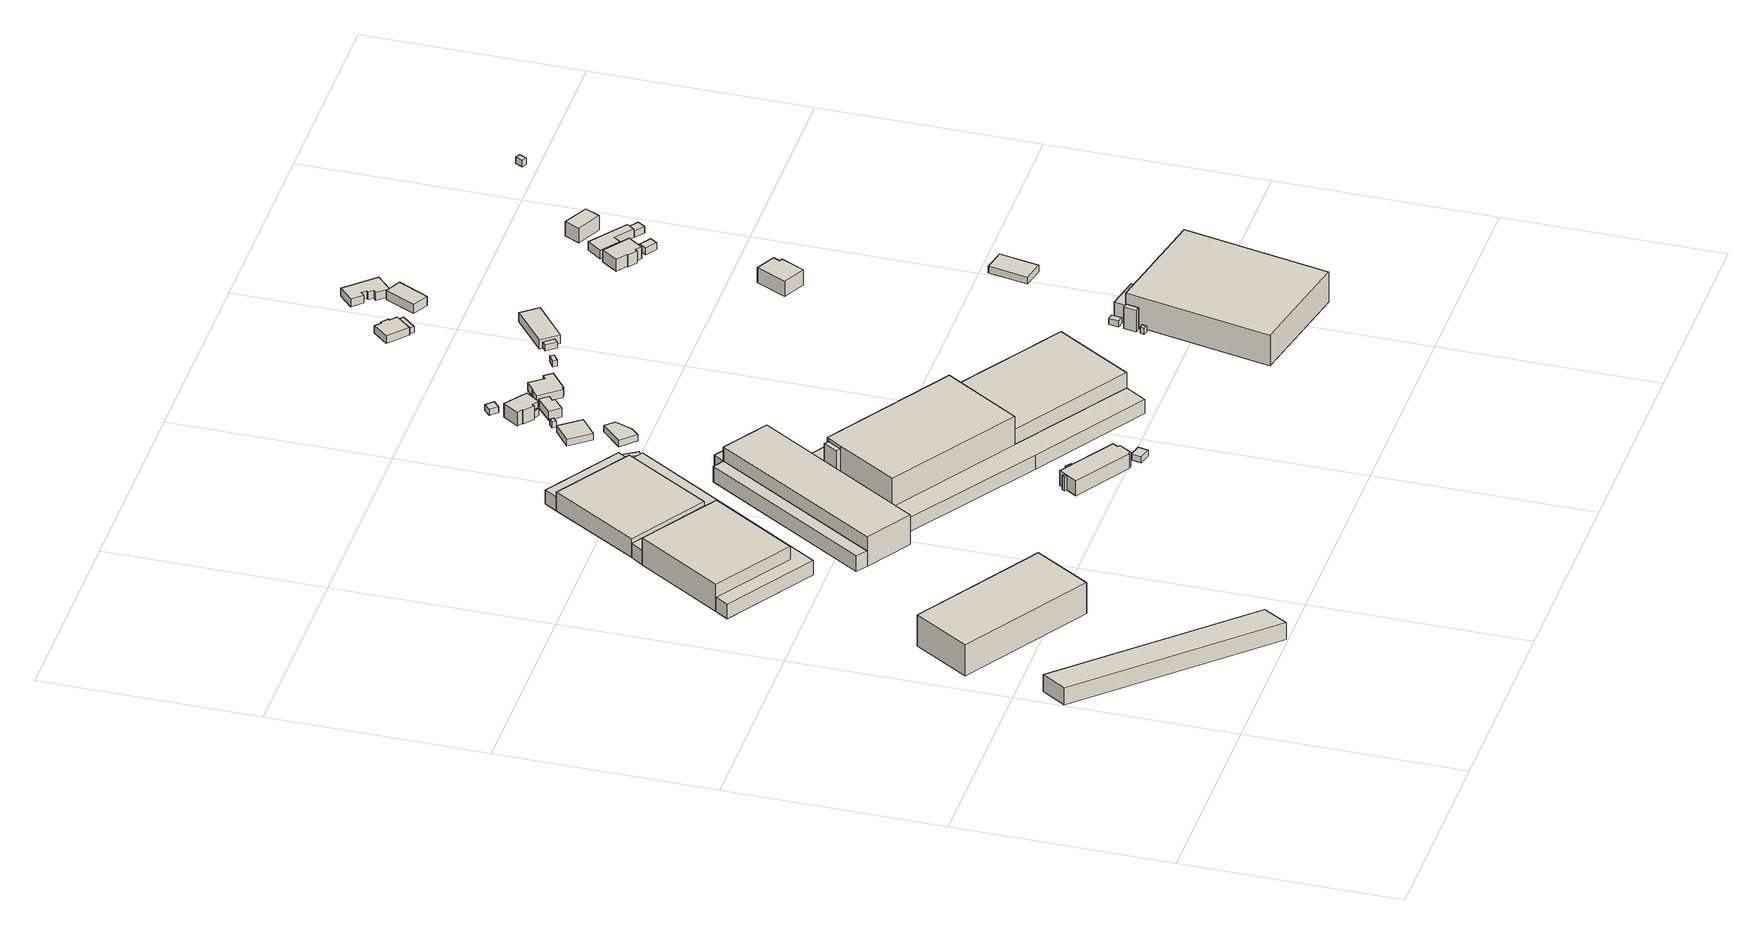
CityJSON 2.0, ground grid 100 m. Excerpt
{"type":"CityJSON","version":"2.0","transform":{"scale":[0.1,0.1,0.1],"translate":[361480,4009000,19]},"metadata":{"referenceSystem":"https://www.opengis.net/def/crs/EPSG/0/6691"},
"CityObjects":{
"building1":{"type":"Building","attributes":{"枝番":1,"利根川水系利根川洪水浸水想定区域（計画規模）.規模":"L1","利根川水系利根川洪水浸水想定区域（計画規模）.浸水ランク":"3","利根川水系利根川洪水浸水想定区域（計画規模）.浸水深":3.27,"利根川水系利根川洪水浸水想定区域（想定最大規模）.規模":"L2","利根川水系利根川洪水浸水想定区域（想定最大規模）.浸水ランク":"3","利根川水系利根川洪水浸水想定区域（想定最大規模）.浸水深":4.23,"usage":"431","measuredHeight":15.9,"BuildingDetails.prefecture":"10","BuildingDetails.city":"10207","BuildingDetails.surveyYear":2016},"geometry":[{"type":"Solid","lod":"1","boundaries":[[[[0,1,2,3]],[[2,4,5,3]],[[1,6,4,2]],[[0,7,6,1]],[[3,5,7,0]],[[4,6,7,5]]]]}]},
"building2":{"type":"Building","attributes":{"枝番":1,"利根川水系利根川洪水浸水想定区域（計画規模）.規模":"L1","利根川水系利根川洪水浸水想定区域（計画規模）.浸水ランク":"2","利根川水系利根川洪水浸水想定区域（計画規模）.浸水深":2.99,"利根川水系利根川洪水浸水想定区域（想定最大規模）.規模":"L2","利根川水系利根川洪水浸水想定区域（想定最大規模）.浸水ランク":"3","利根川水系利根川洪水浸水想定区域（想定最大規模）.浸水深":3.95,"usage":"431","measuredHeight":20.9,"BuildingDetails.prefecture":"10","BuildingDetails.city":"10207","BuildingDetails.surveyYear":2016},"geometry":[{"type":"Solid","lod":"1","boundaries":[[[[8,9,10,11]],[[10,12,13,11]],[[9,14,12,10]],[[8,15,14,9]],[[11,13,15,8]],[[12,14,15,13]]]]}]},
"building3":{"type":"Building","attributes":{"枝番":1,"利根川水系利根川洪水浸水想定区域（計画規模）.規模":"L1","利根川水系利根川洪水浸水想定区域（計画規模）.浸水ランク":"3","利根川水系利根川洪水浸水想定区域（計画規模）.浸水深":3.38,"利根川水系利根川洪水浸水想定区域（想定最大規模）.規模":"L2","利根川水系利根川洪水浸水想定区域（想定最大規模）.浸水ランク":"3","利根川水系利根川洪水浸水想定区域（想定最大規模）.浸水深":4.16,"usage":"431","measuredHeight":15.3,"BuildingDetails.prefecture":"10","BuildingDetails.city":"10207","BuildingDetails.surveyYear":2016},"geometry":[{"type":"Solid","lod":"1","boundaries":[[[[16,17,18,19]],[[18,20,21,19]],[[17,22,20,18]],[[16,23,22,17]],[[19,21,23,16]],[[20,22,23,21]]]]}]},
"building4":{"type":"Building","attributes":{"枝番":1,"利根川水系利根川洪水浸水想定区域（計画規模）.規模":"L1","利根川水系利根川洪水浸水想定区域（計画規模）.浸水ランク":"3","利根川水系利根川洪水浸水想定区域（計画規模）.浸水深":3.28,"利根川水系利根川洪水浸水想定区域（想定最大規模）.規模":"L2","利根川水系利根川洪水浸水想定区域（想定最大規模）.浸水ランク":"3","利根川水系利根川洪水浸水想定区域（想定最大規模）.浸水深":4.14,"usage":"431","measuredHeight":13.4,"BuildingDetails.prefecture":"10","BuildingDetails.city":"10207","BuildingDetails.surveyYear":2016},"geometry":[{"type":"Solid","lod":"1","boundaries":[[[[24,25,26,27,16,19,18,17,28,29,30]],[[29,31,32,30]],[[28,33,31,29]],[[17,34,33,28]],[[18,35,34,17]],[[19,36,35,18]],[[16,37,36,19]],[[27,38,37,16]],[[26,39,38,27]],[[25,40,39,26]],[[24,41,40,25]],[[30,32,41,24]],[[31,33,34,35,36,37,38,39,40,41,32]]]]}]},
"building5":{"type":"Building","attributes":{"枝番":1,"利根川水系利根川洪水浸水想定区域（計画規模）.規模":"L1","利根川水系利根川洪水浸水想定区域（計画規模）.浸水ランク":"3","利根川水系利根川洪水浸水想定区域（計画規模）.浸水深":3.18,"利根川水系利根川洪水浸水想定区域（想定最大規模）.規模":"L2","利根川水系利根川洪水浸水想定区域（想定最大規模）.浸水ランク":"3","利根川水系利根川洪水浸水想定区域（想定最大規模）.浸水深":4.13,"usage":"431","measuredHeight":14.3,"BuildingDetails.prefecture":"10","BuildingDetails.city":"10207","BuildingDetails.surveyYear":2016},"geometry":[{"type":"Solid","lod":"1","boundaries":[[[[42,43,44,45]],[[44,46,47,45]],[[43,48,46,44]],[[42,49,48,43]],[[45,47,49,42]],[[46,48,49,47]]]]}]},
"building6":{"type":"Building","attributes":{"枝番":1,"利根川水系利根川洪水浸水想定区域（計画規模）.規模":"L1","利根川水系利根川洪水浸水想定区域（計画規模）.浸水ランク":"3","利根川水系利根川洪水浸水想定区域（計画規模）.浸水深":3.18,"利根川水系利根川洪水浸水想定区域（想定最大規模）.規模":"L2","利根川水系利根川洪水浸水想定区域（想定最大規模）.浸水ランク":"3","利根川水系利根川洪水浸水想定区域（想定最大規模）.浸水深":4.15,"usage":"431","measuredHeight":11.2,"BuildingDetails.prefecture":"10","BuildingDetails.city":"10207","BuildingDetails.surveyYear":2016},"geometry":[{"type":"Solid","lod":"1","boundaries":[[[[50,51,52,53]],[[52,54,55,53]],[[51,56,54,52]],[[50,57,56,51]],[[53,55,57,50]],[[54,56,57,55]]]]}]},
"building7":{"type":"Building","attributes":{"枝番":1,"利根川水系利根川洪水浸水想定区域（計画規模）.規模":"L1","利根川水系利根川洪水浸水想定区域（計画規模）.浸水ランク":"3","利根川水系利根川洪水浸水想定区域（計画規模）.浸水深":3.27,"利根川水系利根川洪水浸水想定区域（想定最大規模）.規模":"L2","利根川水系利根川洪水浸水想定区域（想定最大規模）.浸水ランク":"3","利根川水系利根川洪水浸水想定区域（想定最大規模）.浸水深":4.22,"usage":"431","measuredHeight":16.1,"BuildingDetails.prefecture":"10","BuildingDetails.city":"10207","BuildingDetails.surveyYear":2016},"geometry":[{"type":"Solid","lod":"1","boundaries":[[[[58,59,60,61]],[[60,62,63,61]],[[59,64,62,60]],[[58,65,64,59]],[[61,63,65,58]],[[62,64,65,63]]]]}]},
"building8":{"type":"Building","attributes":{"枝番":1,"利根川水系利根川洪水浸水想定区域（計画規模）.規模":"L1","利根川水系利根川洪水浸水想定区域（計画規模）.浸水ランク":"3","利根川水系利根川洪水浸水想定区域（計画規模）.浸水深":3.24,"利根川水系利根川洪水浸水想定区域（想定最大規模）.規模":"L2","利根川水系利根川洪水浸水想定区域（想定最大規模）.浸水ランク":"3","利根川水系利根川洪水浸水想定区域（想定最大規模）.浸水深":4.2,"measuredHeight":7.3,"BuildingDetails.prefecture":"10","BuildingDetails.city":"10207"},"geometry":[{"type":"Solid","lod":"1","boundaries":[[[[66,67,68,69]],[[68,70,71,69]],[[67,72,70,68]],[[66,73,72,67]],[[69,71,73,66]],[[70,72,73,71]]]]}]},
"building9":{"type":"Building","attributes":{"枝番":1,"利根川水系利根川洪水浸水想定区域（計画規模）.規模":"L1","利根川水系利根川洪水浸水想定区域（計画規模）.浸水ランク":"3","利根川水系利根川洪水浸水想定区域（計画規模）.浸水深":3.07,"利根川水系利根川洪水浸水想定区域（想定最大規模）.規模":"L2","利根川水系利根川洪水浸水想定区域（想定最大規模）.浸水ランク":"3","利根川水系利根川洪水浸水想定区域（想定最大規模）.浸水深":4.02,"measuredHeight":7.9,"BuildingDetails.prefecture":"10","BuildingDetails.city":"10207"},"geometry":[{"type":"Solid","lod":"1","boundaries":[[[[51,74,75,52]],[[75,76,77,52]],[[74,78,76,75]],[[51,79,78,74]],[[52,77,79,51]],[[76,78,79,77]]]]}]},
"building10":{"type":"Building","attributes":{"枝番":1,"利根川水系利根川洪水浸水想定区域（計画規模）.規模":"L1","利根川水系利根川洪水浸水想定区域（計画規模）.浸水ランク":"3","利根川水系利根川洪水浸水想定区域（計画規模）.浸水深":3.25,"利根川水系利根川洪水浸水想定区域（想定最大規模）.規模":"L2","利根川水系利根川洪水浸水想定区域（想定最大規模）.浸水ランク":"3","利根川水系利根川洪水浸水想定区域（想定最大規模）.浸水深":4.21,"measuredHeight":21.5,"BuildingDetails.prefecture":"10","BuildingDetails.city":"10207"},"geometry":[{"type":"Solid","lod":"1","boundaries":[[[[80,81,82,83]],[[82,84,85,83]],[[81,86,84,82]],[[80,87,86,81]],[[83,85,87,80]],[[84,86,87,85]]]]}]},
"building11":{"type":"Building","attributes":{"枝番":1,"利根川水系利根川洪水浸水想定区域（計画規模）.規模":"L1","利根川水系利根川洪水浸水想定区域（計画規模）.浸水ランク":"3","利根川水系利根川洪水浸水想定区域（計画規模）.浸水深":3.14,"利根川水系利根川洪水浸水想定区域（想定最大規模）.規模":"L2","利根川水系利根川洪水浸水想定区域（想定最大規模）.浸水ランク":"3","利根川水系利根川洪水浸水想定区域（想定最大規模）.浸水深":4.1,"measuredHeight":6.9,"BuildingDetails.prefecture":"10","BuildingDetails.city":"10207"},"geometry":[{"type":"Solid","lod":"1","boundaries":[[[[88,89,90,91]],[[90,92,93,91]],[[89,94,92,90]],[[88,95,94,89]],[[91,93,95,88]],[[92,94,95,93]]]]}]},
"building12":{"type":"Building","attributes":{"枝番":1,"利根川水系利根川洪水浸水想定区域（計画規模）.規模":"L1","利根川水系利根川洪水浸水想定区域（計画規模）.浸水ランク":"3","利根川水系利根川洪水浸水想定区域（計画規模）.浸水深":3.34,"利根川水系利根川洪水浸水想定区域（想定最大規模）.規模":"L2","利根川水系利根川洪水浸水想定区域（想定最大規模）.浸水ランク":"3","利根川水系利根川洪水浸水想定区域（想定最大規模）.浸水深":4.3,"usage":"401","measuredHeight":7.9,"BuildingDetails.prefecture":"10","BuildingDetails.city":"10207","BuildingDetails.surveyYear":2016},"geometry":[{"type":"Solid","lod":"1","boundaries":[[[[96,97,98,99,100,101,102,103]],[[102,104,105,103]],[[101,106,104,102]],[[100,107,106,101]],[[99,108,107,100]],[[98,109,108,99]],[[97,110,109,98]],[[96,111,110,97]],[[103,105,111,96]],[[104,106,107,108,109,110,111,105]]]]}]},
"building13":{"type":"Building","attributes":{"枝番":1,"利根川水系利根川洪水浸水想定区域（計画規模）.規模":"L1","利根川水系利根川洪水浸水想定区域（計画規模）.浸水ランク":"3","利根川水系利根川洪水浸水想定区域（計画規模）.浸水深":3.25,"利根川水系利根川洪水浸水想定区域（想定最大規模）.規模":"L2","利根川水系利根川洪水浸水想定区域（想定最大規模）.浸水ランク":"3","利根川水系利根川洪水浸水想定区域（想定最大規模）.浸水深":4.21,"usage":"431","measuredHeight":25.1,"BuildingDetails.prefecture":"10","BuildingDetails.city":"10207","BuildingDetails.surveyYear":2016},"geometry":[{"type":"Solid","lod":"1","boundaries":[[[[112,83,82,113,114,115]],[[114,116,117,115]],[[113,118,116,114]],[[82,119,118,113]],[[83,120,119,82]],[[112,121,120,83]],[[115,117,121,112]],[[116,118,119,120,121,117]]]]}]},
"building14":{"type":"Building","attributes":{"枝番":1,"利根川水系利根川洪水浸水想定区域（計画規模）.規模":"L1","利根川水系利根川洪水浸水想定区域（計画規模）.浸水ランク":"3","利根川水系利根川洪水浸水想定区域（計画規模）.浸水深":3.17,"利根川水系利根川洪水浸水想定区域（想定最大規模）.規模":"L2","利根川水系利根川洪水浸水想定区域（想定最大規模）.浸水ランク":"3","利根川水系利根川洪水浸水想定区域（想定最大規模）.浸水深":4.11,"measuredHeight":17.7,"BuildingDetails.prefecture":"10","BuildingDetails.city":"10207"},"geometry":[{"type":"Solid","lod":"1","boundaries":[[[[122,123,124,125,126,127]],[[126,128,129,127]],[[125,130,128,126]],[[124,131,130,125]],[[123,132,131,124]],[[122,133,132,123]],[[127,129,133,122]],[[128,130,131,132,133,129]]]]}]},
"building15":{"type":"Building","attributes":{"枝番":1,"利根川水系利根川洪水浸水想定区域（計画規模）.規模":"L1","利根川水系利根川洪水浸水想定区域（計画規模）.浸水ランク":"3","利根川水系利根川洪水浸水想定区域（計画規模）.浸水深":3.05,"利根川水系利根川洪水浸水想定区域（想定最大規模）.規模":"L2","利根川水系利根川洪水浸水想定区域（想定最大規模）.浸水ランク":"3","利根川水系利根川洪水浸水想定区域（想定最大規模）.浸水深":4,"measuredHeight":14.9,"BuildingDetails.prefecture":"10","BuildingDetails.city":"10207"},"geometry":[{"type":"Solid","lod":"1","boundaries":[[[[134,135,136,137]],[[136,138,139,137]],[[135,140,138,136]],[[134,141,140,135]],[[137,139,141,134]],[[138,140,141,139]]]]}]},
"building16":{"type":"Building","attributes":{"枝番":1,"利根川水系利根川洪水浸水想定区域（計画規模）.規模":"L1","利根川水系利根川洪水浸水想定区域（計画規模）.浸水ランク":"3","利根川水系利根川洪水浸水想定区域（計画規模）.浸水深":3.05,"利根川水系利根川洪水浸水想定区域（想定最大規模）.規模":"L2","利根川水系利根川洪水浸水想定区域（想定最大規模）.浸水ランク":"3","利根川水系利根川洪水浸水想定区域（想定最大規模）.浸水深":4,"measuredHeight":3.4,"BuildingDetails.prefecture":"10","BuildingDetails.city":"10207"},"geometry":[{"type":"Solid","lod":"1","boundaries":[[[[142,143,144,145]],[[144,146,147,145]],[[143,148,146,144]],[[142,149,148,143]],[[145,147,149,142]],[[146,148,149,147]]]]}]},
"building17":{"type":"Building","attributes":{"枝番":1,"利根川水系利根川洪水浸水想定区域（計画規模）.規模":"L1","利根川水系利根川洪水浸水想定区域（計画規模）.浸水ランク":"3","利根川水系利根川洪水浸水想定区域（計画規模）.浸水深":3.33,"利根川水系利根川洪水浸水想定区域（想定最大規模）.規模":"L2","利根川水系利根川洪水浸水想定区域（想定最大規模）.浸水ランク":"3","利根川水系利根川洪水浸水想定区域（想定最大規模）.浸水深":4.29,"measuredHeight":3.4,"BuildingDetails.prefecture":"10","BuildingDetails.city":"10207"},"geometry":[{"type":"Solid","lod":"1","boundaries":[[[[150,151,152,153]],[[152,154,155,153]],[[151,156,154,152]],[[150,157,156,151]],[[153,155,157,150]],[[154,156,157,155]]]]}]},
"building18":{"type":"Building","attributes":{"枝番":1,"利根川水系利根川洪水浸水想定区域（計画規模）.規模":"L1","利根川水系利根川洪水浸水想定区域（計画規模）.浸水ランク":"3","利根川水系利根川洪水浸水想定区域（計画規模）.浸水深":3.23,"利根川水系利根川洪水浸水想定区域（想定最大規模）.規模":"L2","利根川水系利根川洪水浸水想定区域（想定最大規模）.浸水ランク":"3","利根川水系利根川洪水浸水想定区域（想定最大規模）.浸水深":4.19,"measuredHeight":20.8,"BuildingDetails.prefecture":"10","BuildingDetails.city":"10207"},"geometry":[{"type":"Solid","lod":"1","boundaries":[[[[158,159,160,161]],[[160,162,163,161]],[[159,164,162,160]],[[158,165,164,159]],[[161,163,165,158]],[[162,164,165,163]]]]}]},
"building19":{"type":"Building","attributes":{"枝番":1,"利根川水系利根川洪水浸水想定区域（計画規模）.規模":"L1","利根川水系利根川洪水浸水想定区域（計画規模）.浸水ランク":"2","利根川水系利根川洪水浸水想定区域（計画規模）.浸水深":2.85,"利根川水系利根川洪水浸水想定区域（想定最大規模）.規模":"L2","利根川水系利根川洪水浸水想定区域（想定最大規模）.浸水ランク":"3","利根川水系利根川洪水浸水想定区域（想定最大規模）.浸水深":3.8,"measuredHeight":3.4,"BuildingDetails.prefecture":"10","BuildingDetails.city":"10207"},"geometry":[{"type":"Solid","lod":"1","boundaries":[[[[166,167,168,169,170]],[[169,171,172,170]],[[168,173,171,169]],[[167,174,173,168]],[[166,175,174,167]],[[170,172,175,166]],[[171,173,174,175,172]]]]}]},
"building20":{"type":"Building","attributes":{"枝番":1,"利根川水系利根川洪水浸水想定区域（計画規模）.規模":"L1","利根川水系利根川洪水浸水想定区域（計画規模）.浸水ランク":"2","利根川水系利根川洪水浸水想定区域（計画規模）.浸水深":2.56,"利根川水系利根川洪水浸水想定区域（想定最大規模）.規模":"L2","利根川水系利根川洪水浸水想定区域（想定最大規模）.浸水ランク":"3","利根川水系利根川洪水浸水想定区域（想定最大規模）.浸水深":3.5,"measuredHeight":3.6,"BuildingDetails.prefecture":"10","BuildingDetails.city":"10207"},"geometry":[{"type":"Solid","lod":"1","boundaries":[[[[176,177,178,179]],[[178,180,181,179]],[[177,182,180,178]],[[176,183,182,177]],[[179,181,183,176]],[[180,182,183,181]]]]}]},
"building21":{"type":"Building","attributes":{"枝番":1,"利根川水系利根川洪水浸水想定区域（計画規模）.規模":"L1","利根川水系利根川洪水浸水想定区域（計画規模）.浸水ランク":"2","利根川水系利根川洪水浸水想定区域（計画規模）.浸水深":2.26,"利根川水系利根川洪水浸水想定区域（想定最大規模）.規模":"L2","利根川水系利根川洪水浸水想定区域（想定最大規模）.浸水ランク":"3","利根川水系利根川洪水浸水想定区域（想定最大規模）.浸水深":3.2,"BuildingDetails.prefecture":"10","BuildingDetails.city":"10207"},"geometry":[{"type":"Solid","lod":"1","boundaries":[[[[184,185,186,187]],[[186,188,189,187]],[[185,190,188,186]],[[184,191,190,185]],[[187,189,191,184]],[[188,190,191,189]]]]}]},
"building22":{"type":"Building","attributes":{"枝番":1,"利根川水系利根川洪水浸水想定区域（計画規模）.規模":"L1","利根川水系利根川洪水浸水想定区域（計画規模）.浸水ランク":"2","利根川水系利根川洪水浸水想定区域（計画規模）.浸水深":1.12,"利根川水系利根川洪水浸水想定区域（想定最大規模）.規模":"L2","利根川水系利根川洪水浸水想定区域（想定最大規模）.浸水ランク":"2","利根川水系利根川洪水浸水想定区域（想定最大規模）.浸水深":2.06,"measuredHeight":3.7,"BuildingDetails.prefecture":"10","BuildingDetails.city":"10207"},"geometry":[{"type":"Solid","lod":"1","boundaries":[[[[192,193,194,195]],[[194,196,197,195]],[[193,198,196,194]],[[192,199,198,193]],[[195,197,199,192]],[[196,198,199,197]]]]}]},
"building23":{"type":"Building","attributes":{"枝番":1,"利根川水系利根川洪水浸水想定区域（計画規模）.規模":"L1","利根川水系利根川洪水浸水想定区域（計画規模）.浸水ランク":"2","利根川水系利根川洪水浸水想定区域（計画規模）.浸水深":1.34,"利根川水系利根川洪水浸水想定区域（想定最大規模）.規模":"L2","利根川水系利根川洪水浸水想定区域（想定最大規模）.浸水ランク":"2","利根川水系利根川洪水浸水想定区域（想定最大規模）.浸水深":2.27,"usage":"411","measuredHeight":7.7,"BuildingDetails.prefecture":"10","BuildingDetails.city":"10207","BuildingDetails.surveyYear":2016},"geometry":[{"type":"Solid","lod":"1","boundaries":[[[[200,201,202,203,204,205,206,207,208,209]],[[208,210,211,209]],[[207,212,210,208]],[[206,213,212,207]],[[205,214,213,206]],[[204,215,214,205]],[[203,216,215,204]],[[202,217,216,203]],[[201,218,217,202]],[[200,219,218,201]],[[209,211,219,200]],[[210,212,213,214,215,216,217,218,219,211]]]]}]},
"building24":{"type":"Building","attributes":{"枝番":1,"利根川水系利根川洪水浸水想定区域（計画規模）.規模":"L1","利根川水系利根川洪水浸水想定区域（計画規模）.浸水ランク":"2","利根川水系利根川洪水浸水想定区域（計画規模）.浸水深":1.32,"利根川水系利根川洪水浸水想定区域（想定最大規模）.規模":"L2","利根川水系利根川洪水浸水想定区域（想定最大規模）.浸水ランク":"2","利根川水系利根川洪水浸水想定区域（想定最大規模）.浸水深":2.26,"usage":"411","measuredHeight":5,"BuildingDetails.prefecture":"10","BuildingDetails.city":"10207","BuildingDetails.surveyYear":2016},"geometry":[{"type":"Solid","lod":"1","boundaries":[[[[220,221,222,223,224,225]],[[224,226,227,225]],[[223,228,226,224]],[[222,229,228,223]],[[221,230,229,222]],[[220,231,230,221]],[[225,227,231,220]],[[226,228,229,230,231,227]]]]}]},
"building25":{"type":"Building","attributes":{"枝番":1,"利根川水系利根川洪水浸水想定区域（計画規模）.規模":"L1","利根川水系利根川洪水浸水想定区域（計画規模）.浸水ランク":"2","利根川水系利根川洪水浸水想定区域（計画規模）.浸水深":1.99,"利根川水系利根川洪水浸水想定区域（想定最大規模）.規模":"L2","利根川水系利根川洪水浸水想定区域（想定最大規模）.浸水ランク":"2","利根川水系利根川洪水浸水想定区域（想定最大規模）.浸水深":2.91,"usage":"411","measuredHeight":3.1,"BuildingDetails.prefecture":"10","BuildingDetails.city":"10207","BuildingDetails.surveyYear":2016},"geometry":[{"type":"Solid","lod":"1","boundaries":[[[[232,233,234,235]],[[234,236,237,235]],[[233,238,236,234]],[[232,239,238,233]],[[235,237,239,232]],[[236,238,239,237]]]]}]},
"building26":{"type":"Building","attributes":{"枝番":1,"利根川水系利根川洪水浸水想定区域（計画規模）.規模":"L1","利根川水系利根川洪水浸水想定区域（計画規模）.浸水ランク":"3","利根川水系利根川洪水浸水想定区域（計画規模）.浸水深":3.22,"利根川水系利根川洪水浸水想定区域（想定最大規模）.規模":"L2","利根川水系利根川洪水浸水想定区域（想定最大規模）.浸水ランク":"3","利根川水系利根川洪水浸水想定区域（想定最大規模）.浸水深":4.17,"usage":"431","measuredHeight":15.6,"BuildingDetails.prefecture":"10","BuildingDetails.city":"10207","BuildingDetails.surveyYear":2016},"geometry":[{"type":"Solid","lod":"1","boundaries":[[[[125,161,240,126]],[[240,241,242,126]],[[161,243,241,240]],[[125,244,243,161]],[[126,242,244,125]],[[241,243,244,242]]]]}]},
"building27":{"type":"Building","attributes":{"枝番":1,"利根川水系利根川洪水浸水想定区域（計画規模）.規模":"L1","利根川水系利根川洪水浸水想定区域（計画規模）.浸水ランク":"2","利根川水系利根川洪水浸水想定区域（計画規模）.浸水深":0.916,"利根川水系利根川洪水浸水想定区域（想定最大規模）.規模":"L2","利根川水系利根川洪水浸水想定区域（想定最大規模）.浸水ランク":"2","利根川水系利根川洪水浸水想定区域（想定最大規模）.浸水深":1.86,"usage":"411","measuredHeight":5.1,"BuildingDetails.prefecture":"10","BuildingDetails.city":"10207","BuildingDetails.surveyYear":2016},"geometry":[{"type":"Solid","lod":"1","boundaries":[[[[245,246,247,248,249,250,251,252,253,254]],[[253,255,256,254]],[[252,257,255,253]],[[251,258,257,252]],[[250,259,258,251]],[[249,260,259,250]],[[248,261,260,249]],[[247,262,261,248]],[[246,263,262,247]],[[245,264,263,246]],[[254,256,264,245]],[[255,257,258,259,260,261,262,263,264,256]]]]}]},
"building28":{"type":"Building","attributes":{"枝番":1,"利根川水系利根川洪水浸水想定区域（計画規模）.規模":"L1","利根川水系利根川洪水浸水想定区域（計画規模）.浸水ランク":"2","利根川水系利根川洪水浸水想定区域（計画規模）.浸水深":0.86,"利根川水系利根川洪水浸水想定区域（想定最大規模）.規模":"L2","利根川水系利根川洪水浸水想定区域（想定最大規模）.浸水ランク":"2","利根川水系利根川洪水浸水想定区域（想定最大規模）.浸水深":1.81,"BuildingDetails.prefecture":"10","BuildingDetails.city":"10207"},"geometry":[{"type":"Solid","lod":"1","boundaries":[[[[265,266,267,268]],[[267,269,270,268]],[[266,271,269,267]],[[265,272,271,266]],[[268,270,272,265]],[[269,271,272,270]]]]}]},
"building29":{"type":"Building","attributes":{"枝番":1,"利根川水系利根川洪水浸水想定区域（計画規模）.規模":"L1","利根川水系利根川洪水浸水想定区域（計画規模）.浸水ランク":"2","利根川水系利根川洪水浸水想定区域（計画規模）.浸水深":0.661,"利根川水系利根川洪水浸水想定区域（想定最大規模）.規模":"L2","利根川水系利根川洪水浸水想定区域（想定最大規模）.浸水ランク":"2","利根川水系利根川洪水浸水想定区域（想定最大規模）.浸水深":1.6,"measuredHeight":3.8,"BuildingDetails.prefecture":"10","BuildingDetails.city":"10207"},"geometry":[{"type":"Solid","lod":"1","boundaries":[[[[273,274,275,276]],[[275,277,278,276]],[[274,279,277,275]],[[273,280,279,274]],[[276,278,280,273]],[[277,279,280,278]]]]}]},
"building30":{"type":"Building","attributes":{"枝番":1,"利根川水系利根川洪水浸水想定区域（計画規模）.規模":"L1","利根川水系利根川洪水浸水想定区域（計画規模）.浸水ランク":"2","利根川水系利根川洪水浸水想定区域（計画規模）.浸水深":2.67,"利根川水系利根川洪水浸水想定区域（想定最大規模）.規模":"L2","利根川水系利根川洪水浸水想定区域（想定最大規模）.浸水ランク":"3","利根川水系利根川洪水浸水想定区域（想定最大規模）.浸水深":3.63,"measuredHeight":7.6,"BuildingDetails.prefecture":"10","BuildingDetails.city":"10207"},"geometry":[{"type":"Solid","lod":"1","boundaries":[[[[281,282,283,284]],[[283,285,286,284]],[[282,287,285,283]],[[281,288,287,282]],[[284,286,288,281]],[[285,287,288,286]]]]}]},
"building31":{"type":"Building","attributes":{"枝番":1,"利根川水系利根川洪水浸水想定区域（計画規模）.規模":"L1","利根川水系利根川洪水浸水想定区域（計画規模）.浸水ランク":"2","利根川水系利根川洪水浸水想定区域（計画規模）.浸水深":0.523,"利根川水系利根川洪水浸水想定区域（想定最大規模）.規模":"L2","利根川水系利根川洪水浸水想定区域（想定最大規模）.浸水ランク":"2","利根川水系利根川洪水浸水想定区域（想定最大規模）.浸水深":1.31,"usage":"411","measuredHeight":4.6,"BuildingDetails.prefecture":"10","BuildingDetails.city":"10207","BuildingDetails.surveyYear":2016},"geometry":[{"type":"Solid","lod":"1","boundaries":[[[[289,290,291,292,293,294,295,296]],[[295,297,298,296]],[[294,299,297,295]],[[293,300,299,294]],[[292,301,300,293]],[[291,302,301,292]],[[290,303,302,291]],[[289,304,303,290]],[[296,298,304,289]],[[297,299,300,301,302,303,304,298]]]]}]},
"building32":{"type":"Building","attributes":{"枝番":1,"利根川水系利根川洪水浸水想定区域（計画規模）.規模":"L1","利根川水系利根川洪水浸水想定区域（計画規模）.浸水ランク":"2","利根川水系利根川洪水浸水想定区域（計画規模）.浸水深":0.661,"利根川水系利根川洪水浸水想定区域（想定最大規模）.規模":"L2","利根川水系利根川洪水浸水想定区域（想定最大規模）.浸水ランク":"2","利根川水系利根川洪水浸水想定区域（想定最大規模）.浸水深":1.6,"usage":"415","measuredHeight":4.9,"BuildingDetails.prefecture":"10","BuildingDetails.city":"10207","BuildingDetails.surveyYear":2016},"geometry":[{"type":"Solid","lod":"1","boundaries":[[[[305,306,307,308]],[[307,309,310,308]],[[306,311,309,307]],[[305,312,311,306]],[[308,310,312,305]],[[309,311,312,310]]]]}]},
"building33":{"type":"Building","attributes":{"枝番":1,"利根川水系利根川洪水浸水想定区域（計画規模）.規模":"L1","利根川水系利根川洪水浸水想定区域（計画規模）.浸水ランク":"2","利根川水系利根川洪水浸水想定区域（計画規模）.浸水深":2.67,"利根川水系利根川洪水浸水想定区域（想定最大規模）.規模":"L2","利根川水系利根川洪水浸水想定区域（想定最大規模）.浸水ランク":"3","利根川水系利根川洪水浸水想定区域（想定最大規模）.浸水深":3.62,"measuredHeight":19.3,"BuildingDetails.prefecture":"10","BuildingDetails.city":"10207"},"geometry":[{"type":"Solid","lod":"1","boundaries":[[[[313,314,315,316]],[[315,317,318,316]],[[314,319,317,315]],[[313,320,319,314]],[[316,318,320,313]],[[317,319,320,318]]]]}]},
"building34":{"type":"Building","attributes":{"枝番":1,"利根川水系利根川洪水浸水想定区域（計画規模）.規模":"L1","利根川水系利根川洪水浸水想定区域（計画規模）.浸水ランク":"2","利根川水系利根川洪水浸水想定区域（計画規模）.浸水深":0.723,"利根川水系利根川洪水浸水想定区域（想定最大規模）.規模":"L2","利根川水系利根川洪水浸水想定区域（想定最大規模）.浸水ランク":"2","利根川水系利根川洪水浸水想定区域（想定最大規模）.浸水深":1.51,"BuildingDetails.prefecture":"10","BuildingDetails.city":"10207"},"geometry":[{"type":"Solid","lod":"1","boundaries":[[[[321,322,323,324]],[[323,325,326,324]],[[322,327,325,323]],[[321,328,327,322]],[[324,326,328,321]],[[325,327,328,326]]]]}]},
"building35":{"type":"Building","attributes":{"枝番":1,"利根川水系利根川洪水浸水想定区域（計画規模）.規模":"L1","利根川水系利根川洪水浸水想定区域（計画規模）.浸水ランク":"2","利根川水系利根川洪水浸水想定区域（計画規模）.浸水深":2.97,"利根川水系利根川洪水浸水想定区域（想定最大規模）.規模":"L2","利根川水系利根川洪水浸水想定区域（想定最大規模）.浸水ランク":"3","利根川水系利根川洪水浸水想定区域（想定最大規模）.浸水深":3.92,"measuredHeight":5.6,"BuildingDetails.prefecture":"10","BuildingDetails.city":"10207"},"geometry":[{"type":"Solid","lod":"1","boundaries":[[[[329,330,331,332]],[[331,333,334,332]],[[330,335,333,331]],[[329,336,335,330]],[[332,334,336,329]],[[333,335,336,334]]]]}]},
"building36":{"type":"Building","attributes":{"枝番":1,"利根川水系利根川洪水浸水想定区域（計画規模）.規模":"L1","利根川水系利根川洪水浸水想定区域（計画規模）.浸水ランク":"2","利根川水系利根川洪水浸水想定区域（計画規模）.浸水深":2.87,"利根川水系利根川洪水浸水想定区域（想定最大規模）.規模":"L2","利根川水系利根川洪水浸水想定区域（想定最大規模）.浸水ランク":"3","利根川水系利根川洪水浸水想定区域（想定最大規模）.浸水深":3.83,"usage":"431","measuredHeight":26.3,"BuildingDetails.prefecture":"10","BuildingDetails.city":"10207","BuildingDetails.surveyYear":2016},"geometry":[{"type":"Solid","lod":"1","boundaries":[[[[337,338,339,340]],[[339,341,342,340]],[[338,343,341,339]],[[337,344,343,338]],[[340,342,344,337]],[[341,343,344,342]]]]}]},
"building37":{"type":"Building","attributes":{"枝番":1,"利根川水系利根川洪水浸水想定区域（計画規模）.規模":"L1","利根川水系利根川洪水浸水想定区域（計画規模）.浸水ランク":"2","利根川水系利根川洪水浸水想定区域（計画規模）.浸水深":2.16,"利根川水系利根川洪水浸水想定区域（想定最大規模）.規模":"L2","利根川水系利根川洪水浸水想定区域（想定最大規模）.浸水ランク":"3","利根川水系利根川洪水浸水想定区域（想定最大規模）.浸水深":3.11,"usage":"431","measuredHeight":10.1,"BuildingDetails.prefecture":"10","BuildingDetails.city":"10207","BuildingDetails.surveyYear":2016},"geometry":[{"type":"Solid","lod":"1","boundaries":[[[[345,346,347,348]],[[347,349,350,348]],[[346,351,349,347]],[[345,352,351,346]],[[348,350,352,345]],[[349,351,352,350]]]]}]},
"building38":{"type":"Building","attributes":{"枝番":1,"利根川水系利根川洪水浸水想定区域（計画規模）.規模":"L1","利根川水系利根川洪水浸水想定区域（計画規模）.浸水ランク":"1","利根川水系利根川洪水浸水想定区域（計画規模）.浸水深":0.17,"利根川水系利根川洪水浸水想定区域（想定最大規模）.規模":"L2","利根川水系利根川洪水浸水想定区域（想定最大規模）.浸水ランク":"2","利根川水系利根川洪水浸水想定区域（想定最大規模）.浸水深":1.06,"usage":"411","measuredHeight":5.3,"BuildingDetails.prefecture":"10","BuildingDetails.city":"10207","BuildingDetails.surveyYear":2016},"geometry":[{"type":"Solid","lod":"1","boundaries":[[[[353,354,355,356]],[[355,357,358,356]],[[354,359,357,355]],[[353,360,359,354]],[[356,358,360,353]],[[357,359,360,358]]]]}]},
"building39":{"type":"Building","attributes":{"枝番":1,"利根川水系利根川洪水浸水想定区域（計画規模）.規模":"L1","利根川水系利根川洪水浸水想定区域（計画規模）.浸水ランク":"1","利根川水系利根川洪水浸水想定区域（計画規模）.浸水深":0.136,"利根川水系利根川洪水浸水想定区域（想定最大規模）.規模":"L2","利根川水系利根川洪水浸水想定区域（想定最大規模）.浸水ランク":"2","利根川水系利根川洪水浸水想定区域（想定最大規模）.浸水深":0.953,"usage":"411","measuredHeight":4.3,"BuildingDetails.prefecture":"10","BuildingDetails.city":"10207","BuildingDetails.surveyYear":2016},"geometry":[{"type":"Solid","lod":"1","boundaries":[[[[361,362,363,364,365,366,367,368,369,370]],[[369,371,372,370]],[[368,373,371,369]],[[367,374,373,368]],[[366,375,374,367]],[[365,376,375,366]],[[364,377,376,365]],[[363,378,377,364]],[[362,379,378,363]],[[361,380,379,362]],[[370,372,380,361]],[[371,373,374,375,376,377,378,379,380,372]]]]}]},
"building40":{"type":"Building","attributes":{"枝番":1,"利根川水系利根川洪水浸水想定区域（計画規模）.規模":"L1","利根川水系利根川洪水浸水想定区域（計画規模）.浸水ランク":"2","利根川水系利根川洪水浸水想定区域（計画規模）.浸水深":2.26,"利根川水系利根川洪水浸水想定区域（想定最大規模）.規模":"L2","利根川水系利根川洪水浸水想定区域（想定最大規模）.浸水ランク":"3","利根川水系利根川洪水浸水想定区域（想定最大規模）.浸水深":3.2,"usage":"441","measuredHeight":8.3,"BuildingDetails.prefecture":"10","BuildingDetails.city":"10207","BuildingDetails.surveyYear":2016},"geometry":[{"type":"Solid","lod":"1","boundaries":[[[[381,382,383,384,385,386]],[[385,387,388,386]],[[384,389,387,385]],[[383,390,389,384]],[[382,391,390,383]],[[381,392,391,382]],[[386,388,392,381]],[[387,389,390,391,392,388]]]]}]},
"building41":{"type":"Building","attributes":{"枝番":1,"利根川水系利根川洪水浸水想定区域（計画規模）.規模":"L1","利根川水系利根川洪水浸水想定区域（計画規模）.浸水ランク":"2","利根川水系利根川洪水浸水想定区域（計画規模）.浸水深":1.95,"利根川水系利根川洪水浸水想定区域（想定最大規模）.規模":"L2","利根川水系利根川洪水浸水想定区域（想定最大規模）.浸水ランク":"2","利根川水系利根川洪水浸水想定区域（想定最大規模）.浸水深":2.9,"usage":"402","measuredHeight":3.5,"BuildingDetails.prefecture":"10","BuildingDetails.city":"10207","BuildingDetails.surveyYear":2016},"geometry":[{"type":"Solid","lod":"1","boundaries":[[[[393,394,395,396]],[[395,397,398,396]],[[394,399,397,395]],[[393,400,399,394]],[[396,398,400,393]],[[397,399,400,398]]]]}]},
"building42":{"type":"Building","attributes":{"枝番":1,"利根川水系利根川洪水浸水想定区域（計画規模）.規模":"L1","利根川水系利根川洪水浸水想定区域（計画規模）.浸水ランク":"2","利根川水系利根川洪水浸水想定区域（計画規模）.浸水深":2.07,"利根川水系利根川洪水浸水想定区域（想定最大規模）.規模":"L2","利根川水系利根川洪水浸水想定区域（想定最大規模）.浸水ランク":"3","利根川水系利根川洪水浸水想定区域（想定最大規模）.浸水深":3.01,"usage":"411","measuredHeight":8.4,"BuildingDetails.prefecture":"10","BuildingDetails.city":"10207","BuildingDetails.surveyYear":2016},"geometry":[{"type":"Solid","lod":"1","boundaries":[[[[401,402,403,404,405,406,407,408]],[[407,409,410,408]],[[406,411,409,407]],[[405,412,411,406]],[[404,413,412,405]],[[403,414,413,404]],[[402,415,414,403]],[[401,416,415,402]],[[408,410,416,401]],[[409,411,412,413,414,415,416,410]]]]}]},
"building43":{"type":"Building","attributes":{"枝番":1,"利根川水系利根川洪水浸水想定区域（計画規模）.規模":"L1","利根川水系利根川洪水浸水想定区域（計画規模）.浸水ランク":"2","利根川水系利根川洪水浸水想定区域（計画規模）.浸水深":1.96,"利根川水系利根川洪水浸水想定区域（想定最大規模）.規模":"L2","利根川水系利根川洪水浸水想定区域（想定最大規模）.浸水ランク":"2","利根川水系利根川洪水浸水想定区域（想定最大規模）.浸水深":2.9,"usage":"413","measuredHeight":3.8,"BuildingDetails.prefecture":"10","BuildingDetails.city":"10207","BuildingDetails.surveyYear":2016},"geometry":[{"type":"Solid","lod":"1","boundaries":[[[[417,418,419,420]],[[419,421,422,420]],[[418,423,421,419]],[[417,424,423,418]],[[420,422,424,417]],[[421,423,424,422]]]]}]},
"building44":{"type":"Building","attributes":{"枝番":1,"利根川水系利根川洪水浸水想定区域（計画規模）.規模":"L1","利根川水系利根川洪水浸水想定区域（計画規模）.浸水ランク":"2","利根川水系利根川洪水浸水想定区域（計画規模）.浸水深":0.957,"利根川水系利根川洪水浸水想定区域（想定最大規模）.規模":"L2","利根川水系利根川洪水浸水想定区域（想定最大規模）.浸水ランク":"2","利根川水系利根川洪水浸水想定区域（想定最大規模）.浸水深":1.89,"usage":"413","measuredHeight":4.7,"BuildingDetails.prefecture":"10","BuildingDetails.city":"10207","BuildingDetails.surveyYear":2016},"geometry":[{"type":"Solid","lod":"1","boundaries":[[[[425,426,427,428,429,430]],[[429,431,432,430]],[[428,433,431,429]],[[427,434,433,428]],[[426,435,434,427]],[[425,436,435,426]],[[430,432,436,425]],[[431,433,434,435,436,432]]]]}]},
"building45":{"type":"Building","attributes":{"枝番":1,"利根川水系利根川洪水浸水想定区域（計画規模）.規模":"L1","利根川水系利根川洪水浸水想定区域（計画規模）.浸水ランク":"2","利根川水系利根川洪水浸水想定区域（計画規模）.浸水深":1.46,"利根川水系利根川洪水浸水想定区域（想定最大規模）.規模":"L2","利根川水系利根川洪水浸水想定区域（想定最大規模）.浸水ランク":"2","利根川水系利根川洪水浸水想定区域（想定最大規模）.浸水深":2.4,"usage":"413","measuredHeight":3.5,"BuildingDetails.prefecture":"10","BuildingDetails.city":"10207","BuildingDetails.surveyYear":2016},"geometry":[{"type":"Solid","lod":"1","boundaries":[[[[437,438,439,440]],[[439,441,442,440]],[[438,443,441,439]],[[437,444,443,438]],[[440,442,444,437]],[[441,443,444,442]]]]}]},
"building46":{"type":"Building","attributes":{"枝番":1,"利根川水系利根川洪水浸水想定区域（計画規模）.規模":"L1","利根川水系利根川洪水浸水想定区域（計画規模）.浸水ランク":"2","利根川水系利根川洪水浸水想定区域（計画規模）.浸水深":1.06,"利根川水系利根川洪水浸水想定区域（想定最大規模）.規模":"L2","利根川水系利根川洪水浸水想定区域（想定最大規模）.浸水ランク":"2","利根川水系利根川洪水浸水想定区域（想定最大規模）.浸水深":1.99,"usage":"411","measuredHeight":8.4,"BuildingDetails.prefecture":"10","BuildingDetails.city":"10207","BuildingDetails.surveyYear":2016},"geometry":[{"type":"Solid","lod":"1","boundaries":[[[[445,446,447,448]],[[447,449,450,448]],[[446,451,449,447]],[[445,452,451,446]],[[448,450,452,445]],[[449,451,452,450]]]]}]},
"building47":{"type":"Building","attributes":{"枝番":1,"利根川水系利根川洪水浸水想定区域（計画規模）.規模":"L1","利根川水系利根川洪水浸水想定区域（計画規模）.浸水ランク":"2","利根川水系利根川洪水浸水想定区域（計画規模）.浸水深":1.66,"利根川水系利根川洪水浸水想定区域（想定最大規模）.規模":"L2","利根川水系利根川洪水浸水想定区域（想定最大規模）.浸水ランク":"2","利根川水系利根川洪水浸水想定区域（想定最大規模）.浸水深":2.58,"measuredHeight":5,"BuildingDetails.prefecture":"10","BuildingDetails.city":"10207"},"geometry":[{"type":"Solid","lod":"1","boundaries":[[[[453,454,455,456]],[[455,457,458,456]],[[454,459,457,455]],[[453,460,459,454]],[[456,458,460,453]],[[457,459,460,458]]]]}]}
},
"vertices":[
[795,122,8],[725,7,8],[2,775,8],[74,887,8],[2,775,95],[74,887,95],[725,7,95],[795,122,95],
[99,1236,5],[260,1493,5],[846,1128,5],[686,871,5],[846,1128,163],[686,871,163],[260,1493,163],[99,1236,163],
[271,2378,8],[520,2771,8],[877,2546,8],[629,2153,8],[877,2546,146],[629,2153,146],[520,2771,146],[271,2378,146],
[1222,2968,8],[971,2571,8],[646,2056,8],[232,2316,8],[561,2828,8],[911,2609,8],[1159,3008,8],[911,2609,81],[1159,3008,81],[561,2828,81],[520,2771,81],[877,2546,81],[629,2153,81],[271,2378,81],[232,2316,81],[646,2056,81],[971,2571,81],[1222,2968,81],
[769,1856,7],[719,1889,7],[1199,2651,7],[1249,2621,7],[1199,2651,86],[1249,2621,86],[719,1889,86],[769,1856,86],
[561,2828,9],[808,3228,9],[1159,3008,9],[911,2609,9],[1159,3008,104],[911,2609,104],[808,3228,104],[561,2828,104],
[769,1856,6],[1249,2621,6],[1457,2490,6],[977,1725,6],[1457,2490,158],[977,1725,158],[1249,2621,158],[769,1856,158],
[1536,1208,8],[1543,1221,8],[1555,1215,8],[1547,1201,8],[1555,1215,79],[1547,1201,79],[1543,1221,79],[1536,1208,79],
[845,3287,9],[1198,3066,9],[1198,3066,80],[1159,3008,80],[845,3287,80],[808,3228,80],
[1278,2136,7],[1317,2199,7],[1338,2186,7],[1298,2123,7],[1338,2186,209],[1298,2123,209],[1317,2199,209],[1278,2136,209],
[1611,1218,9],[1619,1229,9],[1645,1211,9],[1638,1200,9],[1645,1211,76],[1638,1200,76],[1619,1229,76],[1611,1218,76],
[1776,996,6],[1773,992,6],[1517,1153,6],[1573,1241,6],[1828,1079,6],[1813,1055,6],[1824,1048,6],[1787,989,6],[1824,1048,81],[1787,989,81],[1813,1055,81],[1828,1079,81],[1573,1241,81],[1517,1153,81],[1773,992,81],[1776,996,81],
[1123,1846,7],[1343,2194,7],[1930,1825,7],[1710,1476,7],[1930,1825,224],[1710,1476,224],[1343,2194,224],[1338,2186,224],[1298,2123,224],[1123,1846,224],
[1655,1371,8],[1067,1751,8],[1123,1846,8],[1710,1476,8],[2244,1137,8],[2182,1040,8],[2244,1137,81],[2182,1040,81],[1710,1476,81],[1123,1846,81],[1067,1751,81],[1655,1371,81],
[1282,2670,9],[1489,2544,9],[1457,2490,9],[1249,2621,9],[1457,2490,85],[1249,2621,85],[1489,2544,85],[1282,2670,85],
[1213,3069,8],[1235,3082,8],[1284,2999,8],[1262,2986,8],[1284,2999,40],[1262,2986,40],[1235,3082,40],[1213,3069,40],
[1834,956,2],[1844,1003,2],[1901,990,2],[1891,943,2],[1901,990,32],[1891,943,32],[1844,1003,32],[1834,956,32],
[1343,2194,8],[1404,2289,8],[1989,1921,8],[1930,1825,8],[1989,1921,80],[1930,1825,80],[1404,2289,80],[1343,2194,80],
[1337,3105,10],[1428,3196,10],[1467,3156,10],[1436,3074,10],[1402,3040,10],[1436,3074,42],[1402,3040,42],[1467,3156,42],[1428,3196,42],[1337,3105,42],
[1277,3316,13],[1366,3384,13],[1440,3289,13],[1351,3220,13],[1440,3289,47],[1351,3220,47],[1366,3384,47],[1277,3316,47],
[1383,3409,19],[1402,3425,19],[1413,3410,19],[1394,3395,19],[1413,3410,49],[1394,3395,49],[1402,3425,49],[1383,3409,49],
[1427,3510,27],[1451,3492,27],[1446,3485,27],[1422,3502,27],[1446,3485,60],[1422,3502,60],[1451,3492,60],[1427,3510,60],
[1419,3499,22],[1372,3533,22],[1375,3537,22],[1351,3554,22],[1403,3626,22],[1504,3554,22],[1457,3488,22],[1451,3492,22],[1427,3510,22],[1422,3502,22],[1427,3510,91],[1422,3502,91],[1451,3492,91],[1457,3488,91],[1504,3554,91],[1403,3626,91],[1351,3554,91],[1375,3537,91],[1372,3533,91],[1419,3499,91],
[1426,3436,24],[1505,3502,24],[1535,3466,24],[1511,3446,24],[1520,3436,24],[1464,3390,24],[1520,3436,70],[1464,3390,70],[1511,3446,70],[1535,3466,70],[1505,3502,70],[1426,3436,70],
[1394,3689,24],[1424,3717,24],[1455,3684,24],[1425,3656,24],[1455,3684,54],[1425,3656,54],[1424,3717,54],[1394,3689,54],
[2464,1487,8],[2464,1487,158],[2244,1137,158],[1930,1825,158],[1710,1476,158],
[1523,3517,29],[1560,3546,29],[1562,3543,29],[1609,3580,29],[1659,3517,29],[1677,3531,29],[1705,3496,29],[1615,3425,29],[1611,3430,29],[1599,3421,29],[1611,3430,70],[1599,3421,70],[1615,3425,70],[1705,3496,70],[1677,3531,70],[1659,3517,70],[1609,3580,70],[1562,3543,70],[1560,3546,70],[1523,3517,70],
[1804,3526,31],[1840,3549,31],[1850,3533,31],[1815,3510,31],[1850,3533,61],[1815,3510,61],[1840,3549,61],[1804,3526,61],
[1908,3589,32],[1929,3606,32],[1964,3562,32],[1944,3545,32],[1964,3562,62],[1944,3545,62],[1929,3606,62],[1908,3589,62],
[2745,1201,11],[2750,1222,11],[2770,1218,11],[2765,1197,11],[2770,1218,41],[2765,1197,41],[2750,1222,41],[2745,1201,41],
[1776,4248,34],[1838,4317,34],[1866,4292,34],[1872,4299,34],[1901,4273,34],[1896,4268,34],[1927,4241,34],[1864,4170,34],[1927,4241,72],[1864,4170,72],[1896,4268,72],[1901,4273,72],[1872,4299,72],[1866,4292,72],[1838,4317,72],[1776,4248,72],
[1921,3619,29],[2093,3758,29],[2155,3681,29],[1983,3543,29],[2155,3681,74],[1983,3543,74],[2093,3758,74],[1921,3619,74],
[2753,1240,11],[2765,1298,11],[2788,1294,11],[2776,1236,11],[2788,1294,121],[2776,1236,121],[2765,1298,121],[2753,1240,121],
[1869,4174,34],[1924,4235,34],[1943,4218,34],[1888,4157,34],[1943,4218,64],[1888,4157,64],[1924,4235,64],[1869,4174,64],
[2771,1321,9],[2779,1368,9],[2809,1363,9],[2801,1316,9],[2809,1363,39],[2801,1316,39],[2779,1368,39],[2771,1321,39],
[3328,1192,9],[3190,521,9],[2667,629,9],[2806,1300,9],[2667,629,164],[2806,1300,164],[3190,521,164],[3328,1192,164],
[2817,1354,10],[2969,1322,10],[2957,1269,10],[2806,1300,10],[2957,1269,100],[2806,1300,100],[2969,1322,100],[2817,1354,100],
[2019,4195,36],[2089,4336,36],[2163,4299,36],[2092,4158,36],[2163,4299,83],[2092,4158,83],[2089,4336,83],[2019,4195,83],
[2068,4376,38],[2082,4389,38],[2064,4408,38],[2072,4416,38],[2054,4436,38],[2036,4419,38],[1993,4465,38],[2060,4528,38],[2184,4395,38],[2112,4328,38],[2184,4395,77],[2112,4328,77],[2060,4528,77],[1993,4465,77],[2036,4419,77],[2054,4436,77],[2072,4416,77],[2064,4408,77],[2082,4389,77],[2068,4376,77],
[2605,2738,9],[2674,2876,9],[2764,2831,9],[2749,2800,9],[2764,2792,9],[2711,2685,9],[2764,2792,86],[2711,2685,86],[2749,2800,86],[2764,2831,86],[2674,2876,86],[2605,2738,86],
[2961,1774,18],[2997,1956,18],[3099,1936,18],[3063,1754,18],[3099,1936,52],[3063,1754,52],[2997,1956,52],[2961,1774,52],
[2679,3413,14],[2671,3401,14],[2632,3429,14],[2635,3435,14],[2586,3470,14],[2639,3544,14],[2755,3460,14],[2707,3393,14],[2755,3460,74],[2707,3393,74],[2639,3544,74],[2586,3470,74],[2635,3435,74],[2632,3429,74],[2671,3401,74],[2679,3413,74],
[2732,3381,18],[2754,3414,18],[2804,3380,18],[2782,3348,18],[2804,3380,54],[2782,3348,54],[2754,3414,54],[2732,3381,54],
[2754,3525,22],[2730,3493,22],[2644,3556,22],[2694,3623,22],[2863,3499,22],[2837,3464,22],[2863,3499,66],[2837,3464,66],[2694,3623,66],[2644,3556,66],[2730,3493,66],[2754,3525,66],
[2838,3463,21],[2862,3497,21],[2909,3464,21],[2884,3430,21],[2909,3464,54],[2884,3430,54],[2862,3497,54],[2838,3463,54],
[2735,3677,22],[2770,3745,22],[2884,3688,22],[2850,3619,22],[2884,3688,96],[2850,3619,96],[2770,3745,96],[2735,3677,96],
[3213,4059,24],[3231,4093,24],[3254,4081,24],[3235,4047,24],[3254,4081,56],[3235,4047,56],[3231,4093,56],[3213,4059,56]
]}
